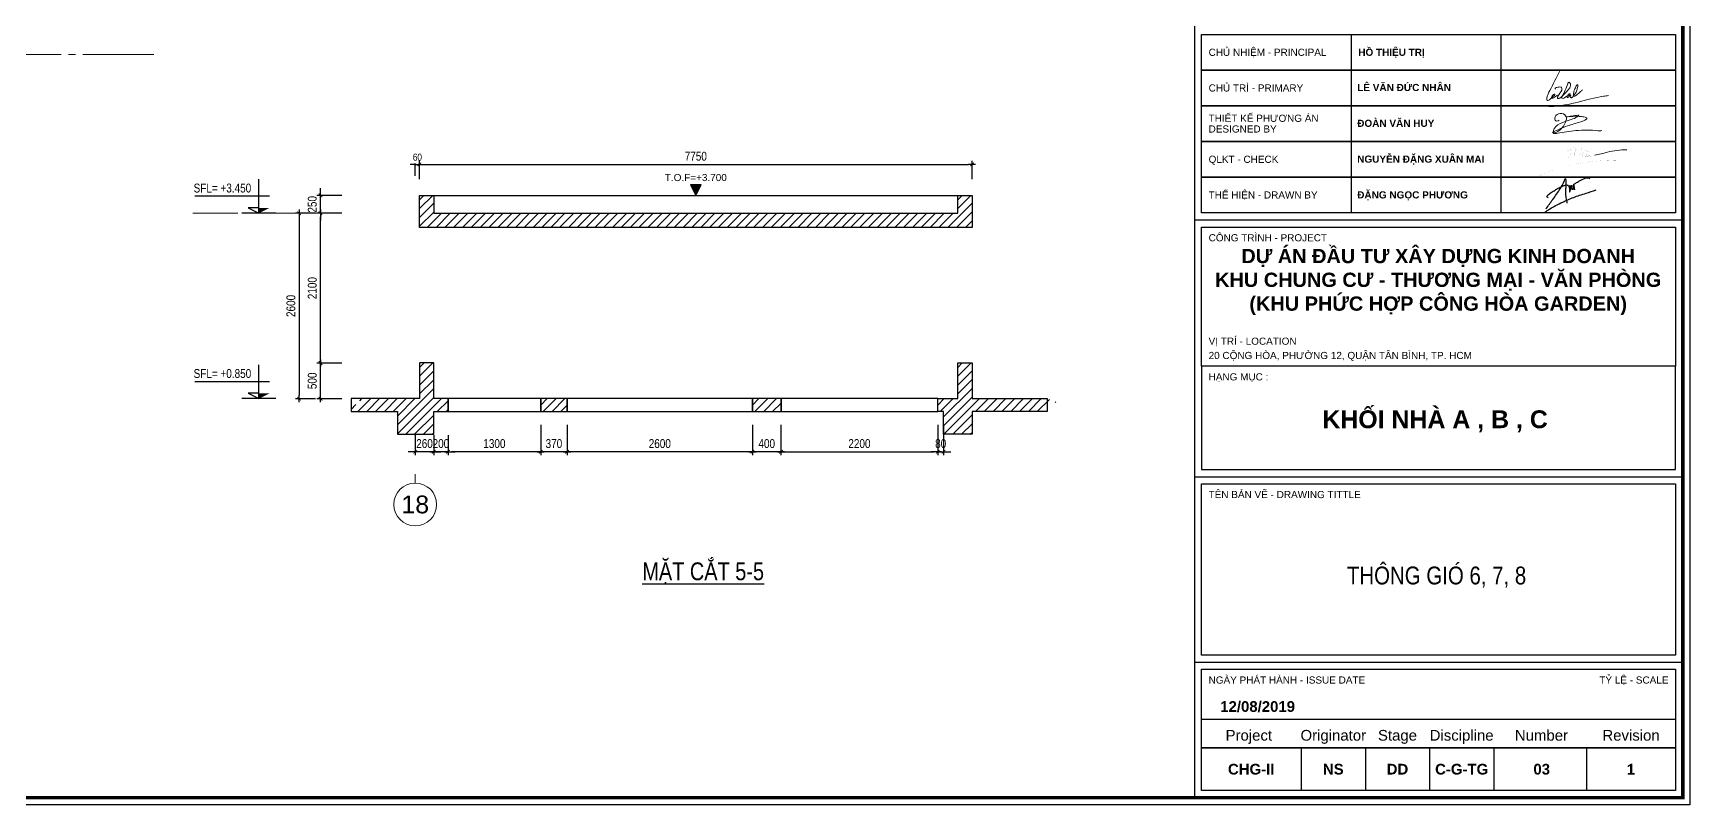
# Model space of a CAD drawing. Header units: millimetres. Extents: x -3582679 to -3542129, y 680309 to 797609.
# Drawn here: x -3565366 to -3542129, y 710009 to 720827 of the extents above; entities that cross this region are included whole.
import ezdxf
from ezdxf.enums import TextEntityAlignment as Align

# ---------------------------------------------------------------- set-up
doc = ezdxf.new("R2010")
doc.units = ezdxf.units.MM
doc.header["$LTSCALE"] = 100
doc.header["$MEASUREMENT"] = 0
doc.linetypes.add('A14-Chi tiet Thong gio ham$0$HTT Center', pattern=[13, 10, -1, 1, -1])
doc.layers.get('0').update_dxf_attribs({"lineweight": 9})
for name, color, linetype in [('01PM. TEXT A', 3, 'Continuous'), ('02PM. TEXT B', 4, 'Continuous'), ('04PM. THIN', 7, 'Continuous'), ('05PM. FRAME', 4, 'Continuous'), ('11PM. DIM', 2, 'Continuous'), ('13PM. HATCH', 8, 'Continuous'), ('A14-Chi tiet Thong gio ham$0$Floor', 3, 'Continuous'), ('A14-Chi tiet Thong gio ham$0$Podium Level', 94, 'Continuous')]:
    doc.layers.add(name, color=color, linetype=linetype)
for name, color, linetype, lineweight in [('A14-Chi tiet Thong gio ham$0$Dim 50', 1, 'Continuous', 5), ('A14-Chi tiet Thong gio ham$0$Ky hieu Truc', 1, 'Continuous', 5), ('A14-Chi tiet Thong gio ham$0$Luoi Truc', 251, 'A14-Chi tiet Thong gio ham$0$HTT Center', 9), ('CHG_XX_Khung ten$0$TEXT', 7, 'Continuous', 15), ('TEXT', 7, 'Continuous', 15)]:
    doc.layers.add(name, color=color, linetype=linetype, lineweight=lineweight)
doc.styles.add('$0$title block pccc$0$Arial - Bold', font='arialbd.ttf', dxfattribs={"height": 2.5})
doc.styles.add('[PMDC2013]STYLE', font='arial.ttf', dxfattribs={"width": 0.8})
doc.styles.add('A14-Chi tiet Thong gio ham$0$Arial_C', font='arial.ttf')
doc.styles.add('A14-Chi tiet Thong gio ham$0$VNI-HelveC', font='VHELVCN_0.TTF')
doc.styles.add('CHG_XX_Khung ten$0$A1 BORDER$0$ARIAL', font='arial.ttf')
doc.styles.add('CHG_XX_Khung ten$0$A1 BORDER$0$Arial - Bold', font='arialbd.ttf', dxfattribs={"height": 2.5})
doc.styles.add('CHG_XX_Khung ten$0$arial', font='arial.ttf')
doc.styles.add('CHG_XX_Khung ten$0$Arial - Bold', font='arialbd.ttf')
doc.styles.add('CHG_XX_Khung ten$0$title block pccc$0$ARIAL', font='arial.ttf')
doc.styles.add('CHG_XX_Khung ten$0$title block pccc$0$Arial - Bold', font='arialbd.ttf', dxfattribs={"height": 2.5})
doc.styles.add('VN', font='VHELVCB_0.TTF')
doc.dimstyles.new('20', dxfattribs={"dimtxt": 250, "dimasz": 200, "dimexe": 250, "dimexo": 0, "dimgap": 100, "dimtad": 1, "dimdec": 0, "dimlfac": 0.2, "dimzin": 0, "dimdsep": 46, "dimtxsty": '[PMDC2013]STYLE', "dimblk": 'TICK', "dimcen": 0, "dimdle": 300, "dimclrd": 2, "dimclre": 2, "dimclrt": 4, "dimadec": 0, "dimazin": 0, "dimtfac": 0.004, "dimtdec": 0, "dimtix": 1, "dimtmove": 2, "dimatfit": 3, "dimldrblk": 'TICK', "dimfxl": 1, "dimtvp": 0.8, "dimtolj": 1, "dimtzin": 0, "dimarcsym": 0})
doc.dimstyles.new('A14-Chi tiet Thong gio ham$0$Dim 50 (A1-A2)', dxfattribs={"dimscale": 50, "dimtxt": 2, "dimasz": 0.7, "dimexe": 0, "dimexo": 1, "dimgap": 1, "dimtad": 1, "dimdec": 0, "dimzin": 12, "dimdsep": 46, "dimtxsty": 'A14-Chi tiet Thong gio ham$0$VNI-HelveC', "dimblk": 'A14-Chi tiet Thong gio ham$0$_Dot', "dimcen": 1, "dimclrd": 256, "dimclre": 256, "dimclrt": 3, "dimadec": 0, "dimazin": 0, "dimtfac": 1, "dimtdec": 0, "dimtix": 1, "dimtmove": 2, "dimatfit": 3, "dimldrblk": 'A14-Chi tiet Thong gio ham$0$HTT Arrow 30', "dimfxl": 1, "dimtolj": 1, "dimtzin": 0, "dimarcsym": 0})

# ---------------------------------------------------------------- blocks, each defined once
blk = doc.blocks.new('CHG_XX_Khung ten')
for p, q in [((687, 577), (687, 17)), ((687, 179), (824, 179)), ((687, 107), (824, 107)), ((687, 55), (824, 55))]:
    blk.add_line(p, q)
at = {"color": 9, "linetype": 'Continuous'}
for p, q in [((731, 231), (731, 181)), ((773, 231), (773, 181))]:
    blk.add_line(p, q, dxfattribs=at)
at = {"linetype": 'Continuous'}
for p, q in [((689, 39), (822, 39)), ((716.98, 31), (716.98, 19)), ((734.98, 31), (734.98, 19)), ((752.98, 31), (752.98, 19)), ((770.98, 31), (770.98, 19)), ((797, 31), (797, 19))]:
    blk.add_line(p, q, dxfattribs=at)
blk.add_lwpolyline([(15, 579), (826, 579), (826, 15), (15, 15)], close=True)
at = {"color": 4, "linetype": 'Continuous', "const_width": 1}
blk.add_lwpolyline([(17, 577), (824, 577), (824, 17), (17, 17)], close=True, dxfattribs=at)
at = {"color": 9, "linetype": 'Continuous'}
for points in [[(822, 221), (689, 221), (689, 231), (822, 231)], [(822, 211), (689, 211), (689, 221), (822, 221)], [(822, 201), (689, 201), (689, 211), (822, 211)], [(822, 191), (689, 191), (689, 201), (822, 201)], [(822, 181), (689, 181), (689, 191), (822, 191)]]:
    blk.add_lwpolyline(points, close=True, dxfattribs=at)
blk.add_lwpolyline([(822, 211), (689, 211), (822, 211)], dxfattribs=at)
at = {"linetype": 'Continuous'}
for points in [[(689, 177), (822, 177), (822, 138), (689, 138)], [(689, 109), (822, 109), (822, 138), (689, 138)], [(689, 105), (822, 105), (822, 57), (689, 57)], [(689, 53), (822, 53), (822, 31), (689, 31)], [(822, 19), (689, 19), (689, 31), (822, 31)]]:
    blk.add_lwpolyline(points, close=True, dxfattribs=at)
at = {"color": 1}
for points in [[(785.63, 182.08), (787.56, 184.76), (789.61, 187.7), (790.35, 188.98), (790.79, 189.92), (791.06, 190.59), (791.21, 189.09), (791.18, 188.31), (791.14, 187.75), (791.09, 186.47), (791.21, 185.58), (791.42, 184.31), (791.51, 183.99), (791.51, 183.74)], [(786.29, 185.19), (785.86, 185.61), (786.06, 185.86), (787.11, 186.7), (788.17, 187.35), (789.1, 187.9), (790.12, 188.41), (790.69, 188.61), (791.04, 188.74), (791.47, 188.79), (791.73, 188.72), (791.92, 188.61), (792.08, 188.33), (792.16, 188.06), (792.21, 187.84), (792.21, 187.27), (792.2, 187.05), (792.23, 186.85), (792.39, 187.1), (792.48, 187.84), (792.46, 188.12), (792.44, 188.61), (792.46, 188.03), (792.53, 187.67), (792.73, 187.74), (792.86, 187.87), (792.9, 188.09), (792.9, 188.28), (792.87, 188.7), (792.91, 188.19), (792.93, 187.79), (792.94, 187.69), (793.11, 187.61), (793.31, 187.73), (793.45, 187.93), (793.48, 188.22), (793.48, 188.64), (793.48, 189.05), (793.48, 188.49), (793.56, 187.84), (793.63, 187.45), (793.48, 188.6), (793.51, 188.92), (794.2, 189.45), (794.72, 189.76), (795.44, 190.17), (796.2, 190.5), (796.65, 190.69), (797.26, 190.79), (797.77, 190.74), (797.95, 190.55)], [(785.43, 181.21), (786.17, 181.73), (788.31, 183), (790.34, 184), (791.77, 184.64), (795.08, 185.91), (796.87, 186.5), (799.7, 187.42)]]:
    blk.add_spline(points, degree=3, dxfattribs=at)
at = {"layer": 'CHG_XX_Khung ten$0$TEXT', "color": 1}
blk.add_lwpolyline([(801.29, 204.04, -0.124137), (800.16, 204.02, 0.028888), (797.25, 204.19, 0.026156), (793.98, 204.04, 0.007061), (788.86, 203.28, -0.091769), (787.85, 203.27, -0.25841), (787.51, 203.62, -0.039719), (788.28, 204, -0.004242), (791.23, 205.18, -0.019244), (794.8, 206.31, 0.094204), (797.02, 207.28, 0.504882), (796.98, 207.63, 0.07616), (796.3, 207.87, 0.041135), (794.97, 208.03, 0.034641), (791.34, 207.9, 0.01407), (792.8, 208.12, 0.003668), (794.71, 208.36, -0.800617), (794.79, 208.18, -0.093248), (793.21, 207.32, 0.020479), (791.05, 206.59, 0.096842), (788.38, 205.18, 0.259163), (787.77, 203.63, 0.564182), (788.17, 203.39, 0.087383), (789.69, 204.36, 0.156422), (791.35, 207.23, 0.228987), (790.91, 208.45, 0.272068), (789.19, 208.76, 0.293527), (788.08, 207.43, 0.171419), (788.25, 206.94, 0.281707), (788.69, 206.7, 0.217513), (789.34, 206.92)], format="xyb", dxfattribs=at)
at = {"layer": 'CHG_XX_Khung ten$0$TEXT', "color": 1, "const_width": 0.0121}
for points in [[(791.6, 198.34, 0.143835), (794.1, 199.89, -0.075685), (793.5, 197.02, -0.172299), (794.95, 199.92, -0.299798), (795.6, 198.96, -0.170508), (795.36, 197.75, 0.168316), (795.11, 197.03)], [(806.31, 195.73, -0.026807), (805.12, 195.66, 0.027369), (800.25, 195.52, 0.022423), (795.26, 194.89, 0.038275), (791.04, 194.04, 0.053272), (785.95, 192.37, 0.118692), (783.44, 190.96)], [(791.95, 196.04, -0.054469), (792.33, 197.1, 0.103257), (792.78, 199.38)], [(797.47, 197.92, 0.401177), (797.3, 198.32, 0.483935), (795.9, 197.43, 0.196997), (796.02, 196.61, 0.296639), (796.38, 196.53, 0.183057), (797.12, 197.39)], [(797.48, 198.09, 0.142769), (797.07, 197.1, 0.220826), (797.29, 196.56, 0.106687), (798.07, 198.16, 0.181562), (797.64, 197.4, -0.039872), (797.25, 196.09, -0.060225), (798.09, 197.69, 0.017174), (797.52, 196.45, -0.149286), (799.3, 197.16)]]:
    blk.add_lwpolyline(points, format="xyb", dxfattribs=at)
at = {"layer": 'CHG_XX_Khung ten$0$TEXT', "color": 1}
for centre, radius, start, end in [((793.37, 230.45), 33.81, 280.1185, 286.3373), ((808.51, 174.85), 23.83, 90.5448, 103.6788)]:
    blk.add_arc(centre, radius, start, end, dxfattribs=at)
for points in [[(789.62, 220.97), (786.72, 215.31), (785.87, 213.03), (785.94, 212.46), (786.42, 212.53), (787.18, 213.24), (787.77, 213.73), (788.12, 214.16), (788.07, 214.29), (787.94, 214.27), (787.28, 213.56), (787.2, 213.33), (787.26, 213.21), (787.44, 213.16), (787.7, 213.23), (788.87, 214.02)], [(786.22, 211.12), (786.28, 210.87), (786.71, 210.78), (801.78, 213.69), (803.18, 213.88)], [(788.4, 215.73), (788.18, 215.82), (788.21, 216), (788.32, 216.07), (788.7, 216.16), (789.23, 216.24), (789.76, 216.24), (790.01, 216.08), (790.1, 215.79), (790.05, 215.41), (788.96, 213.65), (788.88, 213.4), (788.88, 213.13), (789, 213.02), (789.17, 213.01), (789.51, 213.17), (790.77, 214.27), (791.67, 215.27), (792.3, 216.07), (792.5, 216.66), (792.49, 217.11), (792.33, 217.45), (792.13, 217.58), (791.94, 217.52), (791.73, 217.16), (790.12, 213.5), (790.04, 213.21), (790.14, 213.12), (791.53, 213.7), (792.32, 214.06), (792.42, 214.24), (792.36, 214.39), (792.17, 214.35), (791.86, 214.12), (791.68, 213.82), (791.57, 213.47), (791.67, 213.35), (791.96, 213.42), (792.51, 213.89), (792.61, 213.78), (792.55, 213.52), (792.61, 213.3), (792.77, 213.25), (793.05, 213.46), (794.1, 214.86), (794.42, 215.85), (794.57, 216.45), (794.53, 216.83), (794.42, 216.89), (794.27, 216.8), (794.14, 216.57), (793.62, 215.47), (793.41, 214.74), (793.36, 214.18), (793.41, 213.82), (793.56, 213.67), (793.77, 213.71), (794.19, 213.99), (795.35, 214.98), (795.89, 215.51)]]:
    blk.add_spline(points, degree=3, dxfattribs=at)
for s, height, style, p in [('CHỦ NHIỆM - PRINCIPAL', 2, 'CHG_XX_Khung ten$0$title block pccc$0$ARIAL', (691, 226)), ('HỒ THIỆU TRỊ', 2, 'CHG_XX_Khung ten$0$title block pccc$0$Arial - Bold', (733, 226)), ('CHỦ TRÌ - PRIMARY', 2, 'CHG_XX_Khung ten$0$title block pccc$0$ARIAL', (691, 216)), ('LÊ VĂN ĐỨC NHÂN', 2.0073, 'CHG_XX_Khung ten$0$Arial - Bold', (732.68, 216.13)), ('THIẾT KẾ PHƯƠNG ÁN', 2, 'CHG_XX_Khung ten$0$title block pccc$0$ARIAL', (691, 207.5)), ('DESIGNED BY', 2, 'CHG_XX_Khung ten$0$title block pccc$0$ARIAL', (691, 204.5)), ('ĐOÀN VĂN HUY', 2.0073, 'CHG_XX_Khung ten$0$Arial - Bold', (732.68, 206.09)), ('QLKT - CHECK', 2, 'CHG_XX_Khung ten$0$title block pccc$0$ARIAL', (691, 196)), ('NGUYỄN ĐẶNG XUÂN MAI', 2.0073, 'CHG_XX_Khung ten$0$Arial - Bold', (732.68, 196.05)), ('THỂ HIỆN - DRAWN BY', 2, 'CHG_XX_Khung ten$0$title block pccc$0$ARIAL', (691, 186)), ('ĐẶNG NGỌC PHƯƠNG', 2.0073, 'CHG_XX_Khung ten$0$Arial - Bold', (732.68, 186.02)), ('CÔNG TRÌNH - PROJECT', 2, 'CHG_XX_Khung ten$0$A1 BORDER$0$ARIAL', (691, 174)), ('VỊ TRÍ - LOCATION', 2, 'CHG_XX_Khung ten$0$A1 BORDER$0$ARIAL', (691, 145)), ('20 CỘNG HÒA, PHƯỜNG 12, QUẬN TÂN BÌNH, TP. HCM', 2, 'CHG_XX_Khung ten$0$A1 BORDER$0$ARIAL', (691, 141)), ('HẠNG MỤC :', 2, 'CHG_XX_Khung ten$0$A1 BORDER$0$ARIAL', (691, 135)), ('TÊN BẢN VẼ - DRAWING TITTLE', 2, 'CHG_XX_Khung ten$0$A1 BORDER$0$ARIAL', (691, 102)), ('NGÀY PHÁT HÀNH - ISSUE DATE', 2, 'CHG_XX_Khung ten$0$A1 BORDER$0$ARIAL', (691, 50))]:
    blk.add_text(s, height=height, dxfattribs=dict(style=style)).set_placement(p, align=Align.MIDDLE_LEFT)
at = {"style": 'CHG_XX_Khung ten$0$A1 BORDER$0$ARIAL'}
blk.add_text('TỶ LỆ - SCALE', height=2, dxfattribs=at).set_placement((820, 50), align=Align.MIDDLE_RIGHT)
for s, style, p in [('12/08/2019', 'CHG_XX_Khung ten$0$A1 BORDER$0$Arial - Bold', (704.75, 42.57)), ('Project', 'CHG_XX_Khung ten$0$A1 BORDER$0$ARIAL', (702.28, 34.5)), ('Originator', 'CHG_XX_Khung ten$0$A1 BORDER$0$ARIAL', (725.98, 34.5)), ('Stage', 'CHG_XX_Khung ten$0$A1 BORDER$0$ARIAL', (743.98, 34.5)), ('Discipline', 'CHG_XX_Khung ten$0$A1 BORDER$0$ARIAL', (761.98, 34.5)), ('Number', 'CHG_XX_Khung ten$0$A1 BORDER$0$ARIAL', (784.37, 34.5)), ('Revision', 'CHG_XX_Khung ten$0$A1 BORDER$0$ARIAL', (809.5, 34.5)), ('CHG-II', 'CHG_XX_Khung ten$0$A1 BORDER$0$Arial - Bold', (702.94, 25)), ('NS', 'CHG_XX_Khung ten$0$A1 BORDER$0$Arial - Bold', (725.98, 25)), ('DD', 'CHG_XX_Khung ten$0$A1 BORDER$0$Arial - Bold', (743.98, 25)), ('1', 'CHG_XX_Khung ten$0$arial', (809.36, 24.93))]:
    blk.add_text(s, height=3, dxfattribs=dict(style=style)).set_placement(p, align=Align.MIDDLE_CENTER)
at = {"attachment_point": 2, "style": 'CHG_XX_Khung ten$0$A1 BORDER$0$Arial - Bold'}
for s, insert, char_height, width in [('DỰ ÁN ĐẦU TƯ XÂY DỰNG KINH DOANH\\PKHU CHUNG CƯ - THƯƠNG MẠI - VĂN PHÒNG\\P(KHU PHỨC HỢP CÔNG HÒA GARDEN)', (755.4, 170.88), 4, 159.8745), ('KHỐI NHÀ A , B , C', (754.52, 125.61), 5, 104.1229)]:
    blk.add_mtext(s, dxfattribs=dict(at, insert=insert, char_height=char_height, width=width))
blk = doc.blocks.new('A14-Chi tiet Thong gio ham$0$HTT-Grid')
at = {"linetype": 'ByBlock', "lineweight": -2}
blk.add_line((0, 6), (0, 8.5), dxfattribs=at)
blk.add_circle((0, 0), 6, dxfattribs=at)
at = {"linetype": 'ByBlock', "lineweight": -2, "style": 'A14-Chi tiet Thong gio ham$0$Arial_C'}
blk.add_attdef('GRID', text='', height=5, dxfattribs=at).set_placement((0, 0), align=Align.MIDDLE)
blk = doc.blocks.new('A14-Chi tiet Thong gio ham$0$TAG ELEVATION')
blk.add_hatch(color=1).paths.add_polyline_path([(75, 150), (-75, 150), (0, 0)])
at = {"color": 1}
for p, q in [((-75, 150), (75, 150)), ((-75, 150), (0, 0)), ((0, 0), (75, 150))]:
    blk.add_line(p, q, dxfattribs=at)
at = {"style": 'A14-Chi tiet Thong gio ham$0$VNI-HelveC'}
blk.add_attdef('NAME', text='', height=100, dxfattribs=at).set_placement((-8, 416), align=Align.MIDDLE_CENTER)
at = {"color": 0, "linetype": 'ByBlock', "lineweight": -2, "style": 'A14-Chi tiet Thong gio ham$0$Arial_C'}
blk.add_attdef('ELEVATION', text='', height=100, dxfattribs=at).set_placement((0, 250), align=Align.MIDDLE_CENTER)
blk = doc.blocks.new('TICK')
at = {"color": 0, "linetype": 'ByBlock'}
blk.add_line((1, 0), (-1, 0), dxfattribs=at)
at = {"color": 7, "linetype": 'ByBlock', "const_width": 0.25}
blk.add_lwpolyline([(-0.5, -0.5), (0.5, 0.5)], dxfattribs=at)
blk = doc.blocks.new('*D447')
at = {"layer": '11PM. DIM', "color": 2, "lineweight": -2, "ltscale": 0.3, "transparency": 16777216}
for p, q in [((-3554877, 715337), (-3554877, 714909)), ((-3552677, 715337), (-3552677, 714909)), ((-3554827, 714959), (-3552727, 714959))]:
    blk.add_line(p, q, dxfattribs=at)
at = {"layer": '11PM. DIM', "color": 2, "lineweight": -2, "ltscale": 0.3, "transparency": 16777216, "xscale": 50, "yscale": 50, "zscale": 50, "rotation": 180}
blk.add_blockref('TICK', (-3554877, 714959), dxfattribs=at)
at = {"layer": '11PM. DIM', "color": 2, "lineweight": -2, "ltscale": 0.3, "transparency": 16777216, "xscale": 50, "yscale": 50, "zscale": 50}
blk.add_blockref('TICK', (-3552677, 714959), dxfattribs=at)
at = {"layer": '11PM. DIM', "color": 4, "ltscale": 0.3, "transparency": 16777216, "insert": (-3553777, 715073), "char_height": 125, "attachment_point": 5, "style": '[PMDC2013]STYLE'}
blk.add_mtext('\\A1;2200', dxfattribs=at)
blk = doc.blocks.new('*D448')
at = {"layer": '11PM. DIM', "color": 2, "lineweight": -2, "ltscale": 0.3, "transparency": 16777216}
for p, q in [((-3552677, 715337), (-3552677, 714909)), ((-3552597, 715337), (-3552597, 714909)), ((-3552727, 714959), (-3552777, 714959)), ((-3552677, 714959), (-3552597, 714959)), ((-3552547, 714959), (-3552497, 714959))]:
    blk.add_line(p, q, dxfattribs=at)
at = {"layer": '11PM. DIM', "color": 2, "lineweight": -2, "ltscale": 0.3, "transparency": 16777216, "xscale": 50, "yscale": 50, "zscale": 50}
blk.add_blockref('TICK', (-3552677, 714959), dxfattribs=at)
at = {"layer": '11PM. DIM', "color": 2, "lineweight": -2, "ltscale": 0.3, "transparency": 16777216, "xscale": 50, "yscale": 50, "zscale": 50, "rotation": 180}
blk.add_blockref('TICK', (-3552597, 714959), dxfattribs=at)
at = {"layer": '11PM. DIM', "color": 4, "ltscale": 0.3, "transparency": 16777216, "insert": (-3552637, 715073), "char_height": 125, "attachment_point": 5, "style": '[PMDC2013]STYLE'}
blk.add_mtext('\\A1;80', dxfattribs=at)
blk = doc.blocks.new('*D449')
at = {"layer": '11PM. DIM', "color": 2, "lineweight": -2, "ltscale": 0.3, "transparency": 16777216}
for p, q in [((-3560007, 715193), (-3560007, 714909)), ((-3559747, 715193), (-3559747, 714909)), ((-3560057, 714959), (-3560107, 714959)), ((-3559747, 714959), (-3560007, 714959)), ((-3559697, 714959), (-3559647, 714959))]:
    blk.add_line(p, q, dxfattribs=at)
at = {"layer": '11PM. DIM', "color": 2, "lineweight": -2, "ltscale": 0.3, "transparency": 16777216, "xscale": 50, "yscale": 50, "zscale": 50}
blk.add_blockref('TICK', (-3560007, 714959), dxfattribs=at)
at = {"layer": '11PM. DIM', "color": 2, "lineweight": -2, "ltscale": 0.3, "transparency": 16777216, "xscale": 50, "yscale": 50, "zscale": 50, "rotation": 180}
blk.add_blockref('TICK', (-3559747, 714959), dxfattribs=at)
at = {"layer": '11PM. DIM', "color": 4, "ltscale": 0.3, "transparency": 16777216, "insert": (-3559877, 715073), "char_height": 125, "attachment_point": 5, "style": '[PMDC2013]STYLE'}
blk.add_mtext('\\A1;260', dxfattribs=at)
blk = doc.blocks.new('A14-Chi tiet Thong gio ham$0$_Dot')
at = {"color": 0, "linetype": 'ByBlock', "lineweight": -2}
blk.add_line((-0.5, 0), (-1, 0), dxfattribs=at)
at = {"color": 0, "linetype": 'ByBlock', "const_width": 0.5}
blk.add_lwpolyline([(-0.25, 0, 1), (0.25, 0, 1)], format="xyb", close=True, dxfattribs=at)
blk = doc.blocks.new('*D440')
at = {"layer": 'A14-Chi tiet Thong gio ham$0$Dim 50', "lineweight": -2, "transparency": 16777216}
for p, q in [((-3560042, 718987), (-3560077, 718987)), ((-3560007, 718828), (-3560007, 718987)), ((-3560007, 718987), (-3559947, 718987)), ((-3559947, 718828), (-3559947, 718987)), ((-3559912, 718987), (-3559877, 718987))]:
    blk.add_line(p, q, dxfattribs=at)
at = {"layer": 'A14-Chi tiet Thong gio ham$0$Dim 50', "lineweight": -2, "transparency": 16777216, "xscale": 35, "yscale": 35, "zscale": 35}
blk.add_blockref('A14-Chi tiet Thong gio ham$0$_Dot', (-3560007, 718987), dxfattribs=at)
at = {"layer": 'A14-Chi tiet Thong gio ham$0$Dim 50', "lineweight": -2, "transparency": 16777216, "xscale": 35, "yscale": 35, "zscale": 35, "rotation": 180}
blk.add_blockref('A14-Chi tiet Thong gio ham$0$_Dot', (-3559947, 718987), dxfattribs=at)
at = {"layer": 'A14-Chi tiet Thong gio ham$0$Dim 50', "color": 3, "transparency": 16777216, "insert": (-3559977, 719088), "char_height": 100, "attachment_point": 5, "style": 'A14-Chi tiet Thong gio ham$0$VNI-HelveC'}
blk.add_mtext('\\A1;60', dxfattribs=at)
blk = doc.blocks.new('A14-Chi tiet Thong gio ham$0$HTT Arrow 30')
blk.add_hatch(color=256).paths.add_polyline_path([(-2.5, 0.375), (-2.5, -0.375), (0, 0)])
at = {"color": 0, "linetype": 'ByBlock', "lineweight": -2}
for p, q in [((0, 0), (-2.5, 0.375)), ((-2.5, -0.375), (-2.5, 0.375)), ((0, 0), (-2.5, -0.375))]:
    blk.add_line(p, q, dxfattribs=at)
blk = doc.blocks.new('*D441')
at = {"layer": '11PM. DIM', "color": 2, "lineweight": -2, "ltscale": 0.3, "transparency": 16777216}
for p, q in [((-3559947, 718778), (-3559947, 719037)), ((-3559897, 718987), (-3552247, 718987)), ((-3552197, 718778), (-3552197, 719037))]:
    blk.add_line(p, q, dxfattribs=at)
at = {"layer": '11PM. DIM', "color": 2, "lineweight": -2, "ltscale": 0.3, "transparency": 16777216, "xscale": 50, "yscale": 50, "zscale": 50, "rotation": 180}
blk.add_blockref('TICK', (-3559947, 718987), dxfattribs=at)
at = {"layer": '11PM. DIM', "color": 2, "lineweight": -2, "ltscale": 0.3, "transparency": 16777216, "xscale": 50, "yscale": 50, "zscale": 50}
blk.add_blockref('TICK', (-3552197, 718987), dxfattribs=at)
at = {"layer": '11PM. DIM', "color": 4, "ltscale": 0.3, "transparency": 16777216, "insert": (-3556072, 719101), "char_height": 125, "attachment_point": 5, "style": '[PMDC2013]STYLE'}
blk.add_mtext('\\A1;7750', dxfattribs=at)
blk = doc.blocks.new('*D442')
at = {"layer": '11PM. DIM', "color": 2, "lineweight": -2, "ltscale": 0.3, "transparency": 16777216}
for p, q in [((-3555277, 715337), (-3555277, 714909)), ((-3554877, 715337), (-3554877, 714909)), ((-3554927, 714959), (-3555227, 714959))]:
    blk.add_line(p, q, dxfattribs=at)
at = {"layer": '11PM. DIM', "color": 2, "lineweight": -2, "ltscale": 0.3, "transparency": 16777216, "xscale": 50, "yscale": 50, "zscale": 50, "rotation": 180}
blk.add_blockref('TICK', (-3555277, 714959), dxfattribs=at)
at = {"layer": '11PM. DIM', "color": 2, "lineweight": -2, "ltscale": 0.3, "transparency": 16777216, "xscale": 50, "yscale": 50, "zscale": 50}
blk.add_blockref('TICK', (-3554877, 714959), dxfattribs=at)
at = {"layer": '11PM. DIM', "color": 4, "ltscale": 0.3, "transparency": 16777216, "insert": (-3555077, 715073), "char_height": 125, "attachment_point": 5, "style": '[PMDC2013]STYLE'}
blk.add_mtext('\\A1;400', dxfattribs=at)
blk = doc.blocks.new('*D443')
at = {"layer": '11PM. DIM', "color": 2, "lineweight": -2, "ltscale": 0.3, "transparency": 16777216}
for p, q in [((-3557877, 715337), (-3557877, 714909)), ((-3555277, 715337), (-3555277, 714909)), ((-3555327, 714959), (-3557827, 714959))]:
    blk.add_line(p, q, dxfattribs=at)
at = {"layer": '11PM. DIM', "color": 2, "lineweight": -2, "ltscale": 0.3, "transparency": 16777216, "xscale": 50, "yscale": 50, "zscale": 50, "rotation": 180}
blk.add_blockref('TICK', (-3557877, 714959), dxfattribs=at)
at = {"layer": '11PM. DIM', "color": 2, "lineweight": -2, "ltscale": 0.3, "transparency": 16777216, "xscale": 50, "yscale": 50, "zscale": 50}
blk.add_blockref('TICK', (-3555277, 714959), dxfattribs=at)
at = {"layer": '11PM. DIM', "color": 4, "ltscale": 0.3, "transparency": 16777216, "insert": (-3556577, 715073), "char_height": 125, "attachment_point": 5, "style": '[PMDC2013]STYLE'}
blk.add_mtext('\\A1;2600', dxfattribs=at)
blk = doc.blocks.new('*D444')
at = {"layer": '11PM. DIM', "color": 2, "lineweight": -2, "ltscale": 0.3, "transparency": 16777216}
for p, q in [((-3558247, 715337), (-3558247, 714909)), ((-3557877, 715337), (-3557877, 714909)), ((-3557927, 714959), (-3558197, 714959))]:
    blk.add_line(p, q, dxfattribs=at)
at = {"layer": '11PM. DIM', "color": 2, "lineweight": -2, "ltscale": 0.3, "transparency": 16777216, "xscale": 50, "yscale": 50, "zscale": 50, "rotation": 180}
blk.add_blockref('TICK', (-3558247, 714959), dxfattribs=at)
at = {"layer": '11PM. DIM', "color": 2, "lineweight": -2, "ltscale": 0.3, "transparency": 16777216, "xscale": 50, "yscale": 50, "zscale": 50}
blk.add_blockref('TICK', (-3557877, 714959), dxfattribs=at)
at = {"layer": '11PM. DIM', "color": 4, "ltscale": 0.3, "transparency": 16777216, "insert": (-3558062, 715073), "char_height": 125, "attachment_point": 5, "style": '[PMDC2013]STYLE'}
blk.add_mtext('\\A1;370', dxfattribs=at)
blk = doc.blocks.new('*D445')
at = {"layer": '11PM. DIM', "color": 2, "lineweight": -2, "ltscale": 0.3, "transparency": 16777216}
for p, q in [((-3559547, 715193), (-3559547, 714909)), ((-3558247, 715193), (-3558247, 714909)), ((-3558297, 714959), (-3559497, 714959))]:
    blk.add_line(p, q, dxfattribs=at)
at = {"layer": '11PM. DIM', "color": 2, "lineweight": -2, "ltscale": 0.3, "transparency": 16777216, "xscale": 50, "yscale": 50, "zscale": 50, "rotation": 180}
blk.add_blockref('TICK', (-3559547, 714959), dxfattribs=at)
at = {"layer": '11PM. DIM', "color": 2, "lineweight": -2, "ltscale": 0.3, "transparency": 16777216, "xscale": 50, "yscale": 50, "zscale": 50}
blk.add_blockref('TICK', (-3558247, 714959), dxfattribs=at)
at = {"layer": '11PM. DIM', "color": 4, "ltscale": 0.3, "transparency": 16777216, "insert": (-3558897, 715073), "char_height": 125, "attachment_point": 5, "style": '[PMDC2013]STYLE'}
blk.add_mtext('\\A1;1300', dxfattribs=at)
blk = doc.blocks.new('*D446')
at = {"layer": '11PM. DIM', "color": 2, "lineweight": -2, "ltscale": 0.3, "transparency": 16777216}
for p, q in [((-3559747, 715193), (-3559747, 714909)), ((-3559547, 715193), (-3559547, 714909)), ((-3559797, 714959), (-3559847, 714959)), ((-3559547, 714959), (-3559747, 714959)), ((-3559497, 714959), (-3559447, 714959))]:
    blk.add_line(p, q, dxfattribs=at)
at = {"layer": '11PM. DIM', "color": 2, "lineweight": -2, "ltscale": 0.3, "transparency": 16777216, "xscale": 50, "yscale": 50, "zscale": 50}
blk.add_blockref('TICK', (-3559747, 714959), dxfattribs=at)
at = {"layer": '11PM. DIM', "color": 2, "lineweight": -2, "ltscale": 0.3, "transparency": 16777216, "xscale": 50, "yscale": 50, "zscale": 50, "rotation": 180}
blk.add_blockref('TICK', (-3559547, 714959), dxfattribs=at)
at = {"layer": '11PM. DIM', "color": 4, "ltscale": 0.3, "transparency": 16777216, "insert": (-3559647, 715073), "char_height": 125, "attachment_point": 5, "style": '[PMDC2013]STYLE'}
blk.add_mtext('\\A1;200', dxfattribs=at)
blk = doc.blocks.new('*D450')
at = {"layer": '11PM. DIM', "color": 2, "lineweight": -2, "ltscale": 0.3, "transparency": 16777216}
for p, q in [((-3561036, 718303), (-3561387, 718303)), ((-3561337, 716253), (-3561337, 718253)), ((-3561036, 716203), (-3561387, 716203))]:
    blk.add_line(p, q, dxfattribs=at)
at = {"layer": '11PM. DIM', "color": 2, "lineweight": -2, "ltscale": 0.3, "transparency": 16777216, "xscale": 50, "yscale": 50, "zscale": 50}
for p, rotation in [((-3561337, 718303), 90), ((-3561337, 716203), 270)]:
    blk.add_blockref('TICK', p, dxfattribs=dict(at, rotation=rotation))
at = {"layer": '11PM. DIM', "color": 4, "ltscale": 0.3, "transparency": 16777216, "insert": (-3561451, 717253), "char_height": 125, "attachment_point": 5, "rotation": 90, "style": '[PMDC2013]STYLE'}
blk.add_mtext('\\A1;2100', dxfattribs=at)
blk = doc.blocks.new('*D451')
at = {"layer": '11PM. DIM', "color": 2, "lineweight": -2, "ltscale": 0.3, "transparency": 16777216}
for p, q in [((-3561036, 718553), (-3561387, 718553)), ((-3561337, 718603), (-3561337, 718653)), ((-3561337, 718303), (-3561337, 718553)), ((-3561036, 718303), (-3561387, 718303)), ((-3561337, 718253), (-3561337, 718203))]:
    blk.add_line(p, q, dxfattribs=at)
at = {"layer": '11PM. DIM', "color": 2, "lineweight": -2, "ltscale": 0.3, "transparency": 16777216, "xscale": 50, "yscale": 50, "zscale": 50}
for p, rotation in [((-3561337, 718553), 270), ((-3561337, 718303), 90)]:
    blk.add_blockref('TICK', p, dxfattribs=dict(at, rotation=rotation))
at = {"layer": '11PM. DIM', "color": 4, "ltscale": 0.3, "transparency": 16777216, "insert": (-3561451, 718428), "char_height": 125, "attachment_point": 5, "rotation": 90, "style": '[PMDC2013]STYLE'}
blk.add_mtext('\\A1;250', dxfattribs=at)
blk = doc.blocks.new('*D452')
at = {"layer": '11PM. DIM', "color": 2, "lineweight": -2, "ltscale": 0.3, "transparency": 16777216}
for p, q in [((-3561405, 718303), (-3561687, 718303)), ((-3561637, 718253), (-3561637, 715753)), ((-3561405, 715703), (-3561687, 715703))]:
    blk.add_line(p, q, dxfattribs=at)
at = {"layer": '11PM. DIM', "color": 2, "lineweight": -2, "ltscale": 0.3, "transparency": 16777216, "xscale": 50, "yscale": 50, "zscale": 50}
for p, rotation in [((-3561637, 718303), 90), ((-3561637, 715703), 270)]:
    blk.add_blockref('TICK', p, dxfattribs=dict(at, rotation=rotation))
at = {"layer": '11PM. DIM', "color": 4, "ltscale": 0.3, "transparency": 16777216, "insert": (-3561751, 717003), "char_height": 125, "attachment_point": 5, "rotation": 90, "style": '[PMDC2013]STYLE'}
blk.add_mtext('\\A1;2600', dxfattribs=at)
blk = doc.blocks.new('*D453')
at = {"layer": '11PM. DIM', "color": 2, "lineweight": -2, "ltscale": 0.3, "transparency": 16777216}
for p, q in [((-3561036, 716203), (-3561387, 716203)), ((-3561337, 715753), (-3561337, 716153)), ((-3561036, 715703), (-3561387, 715703))]:
    blk.add_line(p, q, dxfattribs=at)
at = {"layer": '11PM. DIM', "color": 2, "lineweight": -2, "ltscale": 0.3, "transparency": 16777216, "xscale": 50, "yscale": 50, "zscale": 50}
for p, rotation in [((-3561337, 716203), 90), ((-3561337, 715703), 270)]:
    blk.add_blockref('TICK', p, dxfattribs=dict(at, rotation=rotation))
at = {"layer": '11PM. DIM', "color": 4, "ltscale": 0.3, "transparency": 16777216, "insert": (-3561451, 715953), "char_height": 125, "attachment_point": 5, "rotation": 90, "style": '[PMDC2013]STYLE'}
blk.add_mtext('\\A1;500', dxfattribs=at)
blk = doc.blocks.new('*U24')
at = {"layer": '04PM. THIN'}
for p, q in [((0, 0), (0, 950)), ((-300, 475), (1800, 475)), ((0, 150), (300, 150)), ((300, 150), (0, 0))]:
    blk.add_line(p, q, dxfattribs=at)
at = {"layer": '04PM. THIN', "linetype": 'ByBlock'}
blk.add_line((-475, 0), (475, 0), dxfattribs=at)
at = {"layer": '04PM. THIN'}
blk.add_solid([(0, 0), (0, 150), (-300, 150)], dxfattribs=at)

msp = doc.modelspace()

# ---------------------------------------------------------------- block references
at = {"layer": '04PM. THIN', "xscale": 50, "yscale": 50, "zscale": 50}
msp.add_blockref('CHG_XX_Khung ten', (-3583429.2, 709259.1), dxfattribs=at)

# ---------------------------------------------------------------- next in the draw order: hatches: boundary and pattern name
at = {"layer": '13PM. HATCH'}
h = msp.add_hatch(dxfattribs=at)
h.set_pattern_fill('ANSI31', color=256, scale=700, style=0)
h.paths.add_polyline_path([(-3559746.7, 718303.4), (-3559746.7, 718553.4), (-3559946.7, 718553.4), (-3559946.7, 718103.4), (-3552196.7, 718103.4), (-3552196.7, 718553.4), (-3552396.7, 718553.4), (-3552396.7, 718303.4)])
h = msp.add_hatch(dxfattribs=at)
h.set_pattern_fill('ANSI31', color=256, scale=700, style=0)
h.paths.add_polyline_path([(-3551013.7, 715657), (-3551141.4, 715703.4), (-3552196.7, 715703.4), (-3552196.7, 716203.4), (-3552396.7, 716203.4), (-3552396.7, 715703.4), (-3552676.7, 715703.4), (-3552676.7, 715523.4), (-3552596.7, 715523.4), (-3552596.7, 715203.4), (-3552196.7, 715203.4), (-3552196.7, 715523.4), (-3551185.4, 715523.4), (-3551185.4, 715594.5)])
h.paths.add_polyline_path([(-3554876.7, 715703.4), (-3555276.7, 715703.4), (-3555276.7, 715523.4), (-3554876.7, 715523.4)])
h.paths.add_polyline_path([(-3559746.7, 716203.4), (-3559946.7, 716203.4), (-3559946.7, 715703.4), (-3560863.6, 715703.4), (-3560735.9, 715657), (-3560907.6, 715594.5), (-3560907.6, 715523.4), (-3560256.7, 715523.4), (-3560256.7, 715203.4), (-3559746.7, 715203.4), (-3559746.7, 715523.4), (-3559546.7, 715523.4), (-3559546.7, 715703.4), (-3559746.7, 715703.4)])
h = msp.add_hatch(dxfattribs=at)
h.set_pattern_fill('ANSI31', color=256, scale=700, style=0)
h.paths.add_polyline_path([(-3557876.7, 715523.4), (-3557876.7, 715703.4), (-3558246.7, 715703.4), (-3558246.7, 715523.4)])

# ---------------------------------------------------------------- next in the draw order: linework, layer by layer
at = {"layer": '05PM. FRAME'}
for points in [[(-3552196.7, 718553.4), (-3552196.7, 718103.4), (-3559946.7, 718103.4), (-3559946.7, 718553.4), (-3559746.7, 718553.4), (-3559746.7, 718303.4), (-3552396.7, 718303.4), (-3552396.7, 718553.4)], [(-3557876.7, 715523.4), (-3557876.7, 715703.4), (-3558246.7, 715703.4), (-3558246.7, 715523.4)], [(-3554876.7, 715523.4), (-3554876.7, 715703.4), (-3555276.7, 715703.4), (-3555276.7, 715523.4)]]:
    msp.add_lwpolyline(points, close=True, dxfattribs=at)
for points in [[(-3560907.6, 715523.4), (-3560256.7, 715523.4), (-3560256.7, 715203.4), (-3559746.7, 715203.4), (-3559746.7, 715523.4), (-3559546.7, 715523.4), (-3559546.7, 715703.4), (-3559746.7, 715703.4), (-3559746.7, 716203.4), (-3559946.7, 716203.4), (-3559946.7, 715703.4), (-3560907.6, 715703.4), (-3560907.6, 715523.4)], [(-3551141.4, 715523.4), (-3552196.7, 715523.4), (-3552196.7, 715203.4), (-3552596.7, 715203.4), (-3552596.7, 715523.4), (-3552676.7, 715523.4), (-3552676.7, 715703.4), (-3552396.7, 715703.4), (-3552396.7, 716203.4), (-3552196.7, 716203.4), (-3552196.7, 715703.4), (-3551141.4, 715703.4), (-3551141.4, 715523.4)]]:
    msp.add_lwpolyline(points, dxfattribs=at)
at = {"layer": '13PM. HATCH'}
for points in [[(-3558246.7, 715703.4), (-3559546.7, 715703.4), (-3559546.7, 715523.4), (-3558246.7, 715523.4)], [(-3555276.7, 715703.4), (-3557876.7, 715703.4), (-3557876.7, 715523.4), (-3555276.7, 715523.4)], [(-3552676.7, 715703.4), (-3554876.7, 715703.4), (-3554876.7, 715523.4), (-3552676.7, 715523.4)]]:
    msp.add_lwpolyline(points, close=True, dxfattribs=at)
at = {"layer": 'A14-Chi tiet Thong gio ham$0$Floor'}
msp.add_line((-3559746.7, 718553.4), (-3552396.7, 718553.4), dxfattribs=at)
at = {"layer": 'A14-Chi tiet Thong gio ham$0$Luoi Truc'}
for points in [[(-3563671.3, 720528.3), (-3571906.3, 720528.3)], [(-3561197.2, 718303.4), (-3563125, 718303.4)]]:
    msp.add_lwpolyline(points, dxfattribs=at)

# ---------------------------------------------------------------- next in the draw order: block references
at = {"layer": '02PM. TEXT B', "ltscale": 500, "xscale": -0.5, "yscale": 0.5, "zscale": 0.5}
for p in [(-3562200, 718303.4), (-3562200, 715703.4)]:
    msp.add_blockref('*U24', p, dxfattribs=at)
at = {"layer": 'A14-Chi tiet Thong gio ham$0$Ky hieu Truc'}
ref = msp.add_blockref('A14-Chi tiet Thong gio ham$0$HTT-Grid', (-3560006.7, 714220.7), dxfattribs=dict(at, xscale=50, yscale=50, zscale=50))
ref.add_attrib('GRID', '18', dxfattribs={"layer": '0', "color": 0, "linetype": 'ByBlock', "lineweight": -2, "height": 250, "style": 'A14-Chi tiet Thong gio ham$0$Arial_C'}).set_placement((-3560006.7, 714220.7), align=Align.MIDDLE)
at = {"layer": 'A14-Chi tiet Thong gio ham$0$Podium Level'}
ref = msp.add_blockref('A14-Chi tiet Thong gio ham$0$TAG ELEVATION', (-3556071.7, 718553.4), dxfattribs=at)
ref.add_attrib('ELEVATION', 'T.O.F=+3.700', dxfattribs={"layer": '0', "color": 0, "linetype": 'ByBlock', "lineweight": -2, "height": 100, "style": 'A14-Chi tiet Thong gio ham$0$Arial_C'}).set_placement((-3556071.7, 718803.4), align=Align.MIDDLE_CENTER)

# ---------------------------------------------------------------- next in the draw order: texts
at = {"style": '$0$title block pccc$0$Arial - Bold'}
for s, p in [('C-G-TG', (-3545330.1, 710509.1)), ('03', (-3544207.1, 710509.1)), ('1', (-3542953.6, 710509.1))]:
    msp.add_text(s, height=150, dxfattribs=at).set_placement(p, align=Align.MIDDLE_CENTER)
at = {"layer": '01PM. TEXT A', "style": '[PMDC2013]STYLE', "width": 0.8}
msp.add_text('%%UMẶT CẮT 5-5', height=250, dxfattribs=at).set_placement((-3555968.7, 713157.9), align=Align.CENTER)
at = {"layer": '02PM. TEXT B', "ltscale": 500, "style": '[PMDC2013]STYLE', "width": 0.8}
for s, p in [('SFL= +3.450', (-3563115.3, 718655.9, 0)), ('SFL= +0.850', (-3563115.3, 716055.9, 0))]:
    msp.add_text(s, height=125, dxfattribs=at).set_placement(p, align=Align.MIDDLE_LEFT)
at = {"layer": 'TEXT', "style": 'VN'}
msp.add_text('THOÂNG GIOÙ 6, 7, 8', height=250, dxfattribs=at).set_placement((-3545681.8, 713099.2), align=Align.CENTER)

# ---------------------------------------------------------------- next in the draw order: dimensions: what is measured, and where the dimension line sits
at = {"layer": '11PM. DIM', "ltscale": 0.3}
for base, p1, p2, picture, middle in [((-3552196.7, 718987.4), (-3559946.7, 718778.2), (-3552196.7, 718778.2), '*D441', (-3556071.7, 719101.2)), ((-3558246.7, 714959), (-3557876.7, 715336.8), (-3558246.7, 715336.8), '*D444', (-3558061.7, 715072.8)), ((-3557876.7, 714959), (-3555276.7, 715336.8), (-3557876.7, 715336.8), '*D443', (-3556576.7, 715072.8)), ((-3555276.7, 714959), (-3554876.7, 715336.8), (-3555276.7, 715336.8), '*D442', (-3555076.7, 715072.8)), ((-3552676.7, 714959), (-3554876.7, 715336.8), (-3552676.7, 715336.8), '*D447', (-3553776.7, 715072.8)), ((-3552596.7, 714959), (-3552676.7, 715336.8), (-3552596.7, 715336.8), '*D448', (-3552636.7, 715072.8)), ((-3560006.7, 714959), (-3559746.7, 715193), (-3560006.7, 715193), '*D449', (-3559876.7, 715072.8)), ((-3559746.7, 714959), (-3559546.7, 715193), (-3559746.7, 715193), '*D446', (-3559646.7, 715072.8)), ((-3559546.7, 714959), (-3558246.7, 715193), (-3559546.7, 715193), '*D445', (-3558896.7, 715072.8))]:
    dim = msp.add_linear_dim(base=base, p1=p1, p2=p2, dimstyle='20', override={"dimscale": 0.5, "dimasz": 100, "dimexe": 100, "dimlfac": 1, "dimdle": 100}, dxfattribs=at)
    dim.commit()
    dim.dimension.update_dxf_attribs({"geometry": picture, "text_midpoint": middle})
for base, p1, p2, picture, middle in [((-3561336.8, 718553.4), (-3561036.2, 718303.4), (-3561036.2, 718553.4), '*D451', (-3561450.7, 718428.4)), ((-3561636.8, 715703.4), (-3561405, 718303.4), (-3561405, 715703.4), '*D452', (-3561750.7, 717003.4)), ((-3561336.8, 718303.4), (-3561036.2, 716203.4), (-3561036.2, 718303.4), '*D450', (-3561450.7, 717253.4)), ((-3561336.8, 716203.4), (-3561036.2, 715703.4), (-3561036.2, 716203.4), '*D453', (-3561450.7, 715953.4))]:
    dim = msp.add_linear_dim(base=base, p1=p1, p2=p2, angle=90, dimstyle='20', override={"dimscale": 0.5, "dimasz": 100, "dimexe": 100, "dimlfac": 1, "dimdle": 100}, dxfattribs=at)
    dim.commit()
    dim.dimension.update_dxf_attribs({"geometry": picture, "text_midpoint": middle})
at = {"layer": 'A14-Chi tiet Thong gio ham$0$Dim 50'}
dim = msp.add_linear_dim(base=(-3559946.7, 718987.4), p1=(-3560006.7, 718778.2), p2=(-3559946.7, 718778.2), dimstyle='A14-Chi tiet Thong gio ham$0$Dim 50 (A1-A2)', dxfattribs=at)
dim.commit()
dim.dimension.update_dxf_attribs({"geometry": '*D440', "text_midpoint": (-3559976.7, 719088.4)})

doc.saveas('drawing.dxf')
